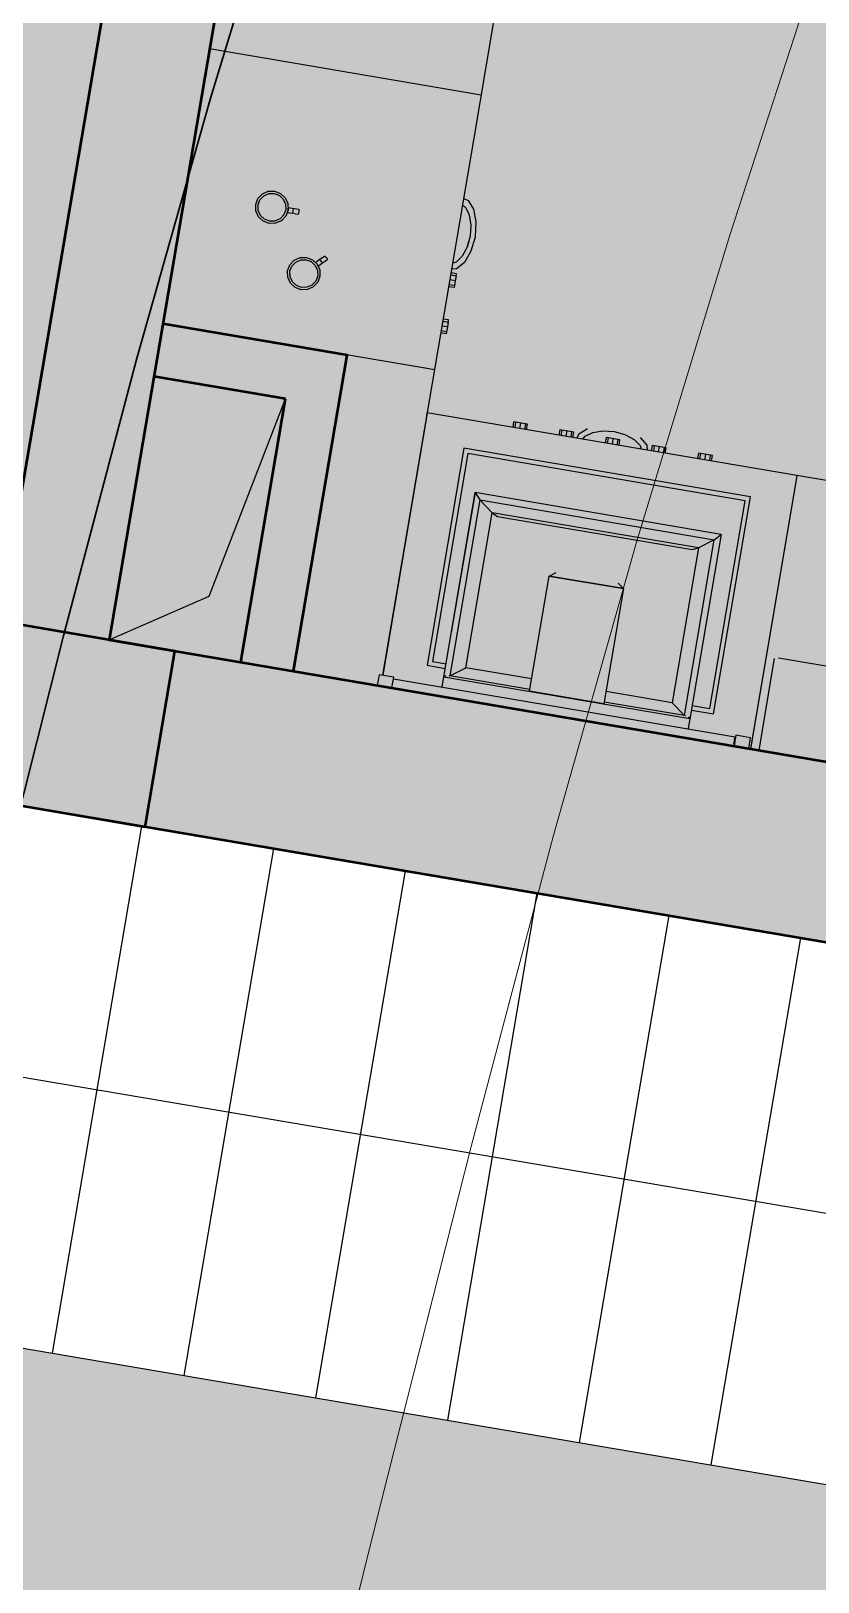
# Model space of a CAD drawing. Header units: millimetres. Extents: x 474337 to 1180020, y 4124662 to 4776603.
# Drawn here: x 770328 to 772095, y 4373816 to 4377299 of the extents above; entities that cross this region are included whole.
import ezdxf

# ---------------------------------------------------------------- set-up
doc = ezdxf.new("R2010")
doc.units = ezdxf.units.MM
doc.layers.add('(031) Горизонтали', color=42, linetype='Continuous')
doc.layers.add('(032) Горизонтали утолщенные', color=32, linetype='Continuous', lineweight=30)

# ---------------------------------------------------------------- blocks, each defined once
blk = doc.blocks.new('io87po8otjtrio')
h = blk.add_hatch(color=256)
h.dxf.hatch_style = 1
h.paths.add_polyline_path([(5663093.9, 901689.1), (5663427.7, 901909.4), (5663207.3, 902243.3), (5662873.5, 902022.9)])
at = {"color": 7, "lineweight": 50}
for p, q in [((5660452.5, 906416), (5664309.3, 900574)), ((5660261.5, 900298.5), (5662873.5, 902022.9)), ((5660399.3, 900089.8), (5663011.3, 901814.2)), ((5663011.3, 901814.2), (5663975.5, 900353.6)), ((5663176.5, 901563.9), (5662675.8, 901233.3)), ((5662675.8, 901233.3), (5662510.5, 901483.7)), ((5663242.7, 901463.7), (5662641.8, 901067)), ((5662641.8, 901067), (5662410.4, 901417.6))]:
    blk.add_line(p, q, dxfattribs=at)
at = {"color": 7}
for p, q in [((5663268, 904330), (5665747.3, 900574.6)), ((5662796, 903955.6), (5665494.3, 899868.4)), ((5663423.3, 901916.2), (5664425, 902577.5)), ((5663588.6, 901665.8), (5664590.3, 902327.1)), ((5663753.8, 901415.4), (5664755.5, 902076.8)), ((5663919.1, 901165.1), (5664920.8, 901826.4)), ((5664084.4, 900914.7), (5665086.1, 901576)), ((5664249.7, 900664.4), (5665251.4, 901325.7))]:
    blk.add_line(p, q, dxfattribs=at)
for p, q in [((5661969.6, 901126.5), (5663011.3, 901814.2)), ((5662491.8, 901471.3), (5663011.3, 901814.2)), ((5663011.3, 901814.2), (5663012.1, 901569.5)), ((5663012.1, 901569.5), (5662675.8, 901233.3)), ((5662751.7, 900900.6), (5662421.6, 901400.5)), ((5662837.4, 900957.9), (5663331.8, 901284.4)), ((5663327.3, 901291.2), (5663347.6, 901304.6)), ((5663345.7, 901263.3), (5663327.3, 901291.2)), ((5663331.9, 901284.3), (5662310.6, 900610)), ((5663366, 901276.7), (5663345.7, 901263.3)), ((5663778, 900616.4), (5663349.3, 901265.7)), ((5662938.7, 900911.8), (5663351.4, 901184.3)), ((5663351.4, 901184.3), (5663374.2, 901149.7)), ((5662953.3, 900908.8), (5663348.5, 901169.7)), ((5663390.1, 901160.2), (5663040.2, 900929.2)), ((5663059.5, 900925.9), (5663393.9, 901146.7)), ((5663348.5, 901169.7), (5663365.4, 901143.9)), ((5663389.8, 901155), (5663390.1, 901160.2)), ((5663409.9, 901173.3), (5663390.1, 901160.2)), ((5663390.1, 901160.2), (5663698.9, 900692.5)), ((5663393.9, 901146.7), (5663391.5, 901106.9)), ((5663393.9, 901146.7), (5663393.5, 901149.4)), ((5663494.2, 900994.8), (5663393.9, 901146.7)), ((5662249.5, 901118.7), (5662239.3, 901108.6)), ((5662252.4, 901114.3), (5662243.7, 901105.7)), ((5662262.8, 901124.1), (5662249.5, 901118.7)), ((5662263.8, 901119), (5662252.4, 901114.3)), ((5662277.2, 901124.1), (5662262.8, 901124.1)), ((5662276.2, 901118.9), (5662263.8, 901119)), ((5662287.5, 901114.1), (5662276.2, 901118.9)), ((5662290.5, 901118.5), (5662277.2, 901124.1)), ((5662296.2, 901105.4), (5662287.5, 901114.1)), ((5662300.6, 901108.3), (5662290.5, 901118.5)), ((5662414.6, 901113.1), (5662404.4, 901103)), ((5662427.9, 901118.6), (5662414.6, 901113.1)), ((5662428.9, 901113.4), (5662417.5, 901108.7)), ((5662442.3, 901118.5), (5662427.9, 901118.6)), ((5662441.2, 901113.3), (5662428.9, 901113.4)), ((5662452.6, 901108.5), (5662441.2, 901113.3)), ((5662455.5, 901112.9), (5662442.3, 901118.5)), ((5662465.6, 901102.7), (5662455.5, 901112.9)), ((5662233.8, 901095.4), (5662233.7, 901081)), ((5662233.7, 901081), (5662239.1, 901067.7)), ((5662239.3, 901108.6), (5662233.8, 901095.4)), ((5662238.9, 901094.3), (5662238.8, 901082)), ((5662238.8, 901082), (5662243.5, 901070.6)), ((5662243.7, 901105.7), (5662238.9, 901094.3)), ((5662296, 901070.3), (5662300.8, 901081.6)), ((5662300.8, 901094), (5662296.2, 901105.4)), ((5662300.3, 901067.3), (5662305.9, 901080.6)), ((5662306, 901095), (5662300.6, 901108.3)), ((5662300.8, 901081.6), (5662300.8, 901094)), ((5662305.9, 901080.6), (5662306, 901095)), ((5662398.8, 901089.8), (5662398.7, 901075.4)), ((5662398.7, 901075.4), (5662404.2, 901062.1)), ((5662404.4, 901103), (5662398.8, 901089.8)), ((5662404, 901088.7), (5662403.9, 901076.4)), ((5662403.9, 901076.4), (5662408.6, 901065)), ((5662408.8, 901100.1), (5662404, 901088.7)), ((5662417.5, 901108.7), (5662408.8, 901100.1)), ((5662461.2, 901099.8), (5662452.6, 901108.5)), ((5662461.1, 901064.7), (5662465.8, 901076.1)), ((5662465.9, 901088.4), (5662461.2, 901099.8)), ((5662471.1, 901089.4), (5662465.6, 901102.7)), ((5662465.8, 901076.1), (5662465.9, 901088.4)), ((5662471, 901075), (5662471.1, 901089.4)), ((5663040.2, 900929.2), (5663306.1, 901104.8)), ((5663391.5, 901106.9), (5663097, 900912.5)), ((5663474.2, 900981.7), (5663391.5, 901106.9)), ((5662228.9, 900556.1), (5661887.9, 901072.6)), ((5662239.1, 901067.7), (5662249.2, 901057.5)), ((5662243.5, 901070.6), (5662252.2, 901061.8)), ((5662249.2, 901057.5), (5662262.5, 901051.9)), ((5662252.2, 901061.8), (5662263.5, 901057.1)), ((5662262.5, 901051.9), (5662276.8, 901051.8)), ((5662263.5, 901057.1), (5662275.8, 901057)), ((5662275.8, 901057), (5662287.2, 901061.6)), ((5662276.8, 901051.8), (5662290.1, 901057.2)), ((5662299, 901034.5), (5662285.3, 901055.3)), ((5662285.6, 901055.4), (5662285.7, 901055.4)), ((5662285.6, 901055.4), (5662285.6, 901055.4)), ((5662287.8, 901056.3), (5662286.5, 901055.8)), ((5662287.2, 901061.6), (5662296, 901070.3)), ((5662290.1, 901057.2), (5662287.8, 901056.3)), ((5662290.1, 901057.2), (5662300.3, 901067.3)), ((5662291.2, 901058.3), (5662293.6, 901060.6)), ((5662291.8, 901045.5), (5662292.4, 901045.9)), ((5662292.2, 901059.2), (5662293.8, 901060.9)), ((5662292.4, 901045.9), (5662300, 901050.9)), ((5662293.8, 901060.9), (5662293.6, 901060.6)), ((5662293.8, 901060.9), (5662294.1, 901061.1)), ((5662294.1, 901061.1), (5662296.9, 901056.8)), ((5662296.9, 901056.8), (5662300.5, 901051.3)), ((5662300.5, 901051.3), (5662300, 901050.9)), ((5662304.2, 901045.8), (5662300.5, 901051.3)), ((5662304.2, 901045.8), (5662307.8, 901040.3)), ((5662404.2, 901062.1), (5662414.3, 901051.9)), ((5662408.6, 901065), (5662417.2, 901056.2)), ((5662414.3, 901051.9), (5662427.5, 901046.3)), ((5662417.2, 901056.2), (5662428.6, 901051.5)), ((5662420.4, 901036.9), (5662421.7, 901043.3)), ((5662421.7, 901043.3), (5662422.7, 901048.3)), ((5662423.1, 901048.2), (5662423.4, 901048)), ((5662423.4, 901048), (5662424.6, 901047.5)), ((5662427.5, 901046.3), (5662441.9, 901046.2)), ((5662428.6, 901051.5), (5662440.9, 901051.4)), ((5662429, 901046.3), (5662430.4, 901046.3)), ((5662430.4, 901046.3), (5662432.2, 901046.3)), ((5662430.7, 901034.8), (5662432, 901041.2)), ((5662432, 901041.2), (5662433, 901045.9)), ((5662433.1, 901046.3), (5662433, 901046.3)), ((5662433, 901045.9), (5662433.1, 901046.3)), ((5662440.9, 901051.4), (5662452.3, 901056)), ((5662441.9, 901046.2), (5662455.2, 901051.7)), ((5662452.3, 901056), (5662461.1, 901064.7)), ((5662455.2, 901051.7), (5662465.4, 901061.8)), ((5662465.4, 901061.8), (5662471, 901075)), ((5662300, 901034.4), (5662299, 901034.5)), ((5662301.8, 901035), (5662300, 901034.4)), ((5662304.1, 901036.3), (5662301.8, 901035)), ((5662306.2, 901037.9), (5662304.1, 901036.3)), ((5662307.6, 901039.4), (5662306.2, 901037.9)), ((5662307.8, 901040.3), (5662307.6, 901039.4)), ((5662418.1, 901025.7), (5662417.8, 901024)), ((5662417.8, 901024), (5662418.3, 901023.2)), ((5662419.1, 901030.4), (5662418.1, 901025.7)), ((5662418.3, 901023.2), (5662420.1, 901022.3)), ((5662419.1, 901030.4), (5662420.4, 901036.9)), ((5662420.1, 901022.3), (5662422.6, 901021.6)), ((5662420.4, 901036.9), (5662421.1, 901036.7)), ((5662421.1, 901036.7), (5662423, 901036.3)), ((5662422.6, 901021.6), (5662425.3, 901021.3)), ((5662423, 901036.3), (5662425.5, 901035.8)), ((5662425.3, 901021.3), (5662427.2, 901021.4)), ((5662425.5, 901035.8), (5662428.1, 901035.3)), ((5662427.2, 901021.4), (5662428.1, 901021.9)), ((5662428.1, 901035.3), (5662430, 901034.9)), ((5662428.1, 901021.9), (5662428.4, 901023.6)), ((5662428.4, 901023.6), (5662429.4, 901028.3)), ((5662429.4, 901028.3), (5662430.7, 901034.8)), ((5662430.7, 901034.8), (5662430, 901034.9)), ((5663497.6, 900997.1), (5663278.7, 900852.6)), ((5663590.8, 900855.8), (5663497.6, 900997.1)), ((5662832.5, 900955.1), (5662832.3, 900955.5)), ((5662832.5, 900955.1), (5662832.8, 900955.3)), ((5663296.4, 900252.5), (5662832.5, 900955.1)), ((5662837.4, 900957.9), (5662833, 900955)), ((5663298.3, 900367.2), (5662938.7, 900911.8)), ((5663301.3, 900381.8), (5662953.3, 900908.8)), ((5663040.2, 900929.2), (5663059.5, 900925.9)), ((5663349, 900461.5), (5663040.2, 900929.2)), ((5663097, 900912.5), (5663059.5, 900925.9)), ((5663059.5, 900925.9), (5663353.5, 900480.5)), ((5663097, 900912.5), (5663109.3, 900904.5)), ((5663355.9, 900520.3), (5663097, 900912.5)), ((5663109.3, 900904.5), (5663353.5, 900534.7)), ((5662661.4, 900827.2), (5662654.8, 900837.3)), ((5662658.6, 900839.8), (5662665.3, 900829.8)), ((5662665.3, 900829.8), (5662674.6, 900835.9)), ((5662674.6, 900835.9), (5662668, 900846)), ((5662674.6, 900835.9), (5662683.9, 900842.1)), ((5662683.9, 900842.1), (5662677.3, 900852.1)), ((5662687.8, 900844.6), (5662681.1, 900854.7)), ((5662683.9, 900842.1), (5662687.8, 900844.6)), ((5663278.7, 900852.6), (5663277.6, 900835.1)), ((5663371.9, 900711.3), (5663278.7, 900852.6)), ((5663371.9, 900711.3), (5663590.8, 900855.8)), ((5663650.4, 900714.7), (5663567.4, 900840.4)), ((5663688, 900701.3), (5663587.4, 900853.6)), ((5662665.3, 900829.8), (5662661.4, 900827.2)), ((5662549.4, 900759.2), (5662548.5, 900767.1)), ((5662557.5, 900742.4), (5662563.4, 900764.5)), ((5662563.4, 900764.5), (5662559.9, 900774.7)), ((5662573.6, 900769.3), (5662567, 900779.3)), ((5662570.8, 900781.9), (5662577.5, 900771.8)), ((5662577.5, 900771.8), (5662573.6, 900769.3)), ((5662577.5, 900771.8), (5662586.8, 900778)), ((5662586.8, 900778), (5662580.1, 900788)), ((5662586.8, 900778), (5662596.1, 900784.1)), ((5662596.1, 900784.1), (5662589.5, 900794.2)), ((5662599.9, 900786.7), (5662593.3, 900796.7)), ((5662596.1, 900784.1), (5662599.9, 900786.7)), ((5662929.7, 900786), (5662939.8, 900792.6)), ((5662947.1, 900759.7), (5662929.7, 900786)), ((5662932.3, 900782.2), (5662942.3, 900788.8)), ((5662938.4, 900772.8), (5662948.5, 900779.5)), ((5662944.6, 900763.5), (5662954.6, 900770.2)), ((5662957.2, 900766.3), (5662947.1, 900759.7)), ((5662528.4, 900722.9), (5662542.6, 900741.1)), ((5662540.4, 900718.8), (5662557.5, 900742.4)), ((5662542.6, 900741.1), (5662549.4, 900759.2)), ((5662438, 900694.1), (5662444.9, 900690.2)), ((5662464.2, 900689.4), (5662486.5, 900695.3)), ((5662484.7, 900682), (5662514.2, 900697)), ((5662486.5, 900695.3), (5662508.9, 900707)), ((5662508.4, 900706.8), (5662527.5, 900722.4)), ((5662508.9, 900707), (5662528.4, 900722.9)), ((5662514.2, 900697), (5662514.6, 900697.4)), ((5662515, 900697.6), (5662540.4, 900718.8)), ((5662987.7, 900698.2), (5662997.8, 900704.8)), ((5663005.1, 900671.8), (5662987.7, 900698.2)), ((5662990.3, 900694.3), (5663000.3, 900701)), ((5663349, 900461.5), (5663700.2, 900693.4)), ((5663688, 900701.3), (5663353.5, 900480.5)), ((5663355.4, 900717.2), (5663371.9, 900711.3)), ((5663355.9, 900520.3), (5663650.4, 900714.7)), ((5663650.4, 900714.7), (5663688, 900701.3)), ((5663690.3, 900699.8), (5663688, 900701.3)), ((5663698.9, 900692.5), (5663693.9, 900694.2)), ((5663698.9, 900692.5), (5663718.7, 900705.5)), ((5662425.7, 900686.1), (5662433.6, 900678.9)), ((5662433.6, 900678.9), (5662456.3, 900675.6)), ((5662444.9, 900690.2), (5662464.2, 900689.4)), ((5662456.3, 900675.6), (5662484.7, 900682)), ((5662996.4, 900685), (5663006.5, 900691.6)), ((5663002.6, 900675.7), (5663012.6, 900682.3)), ((5663015.2, 900678.5), (5663005.1, 900671.8)), ((5663013.2, 900662.7), (5663010, 900640)), ((5663013.2, 900662.7), (5663020.4, 900670.6)), ((5663027.9, 900659.2), (5663024, 900652.3)), ((5663674.3, 900676.2), (5663696.4, 900642.7)), ((5663683, 900682), (5663711, 900639.7)), ((5663024, 900652.3), (5663023.1, 900632.9)), ((5663023.1, 900632.9), (5663029.1, 900610.6)), ((5663711, 900639.7), (5663298.3, 900367.2)), ((5663696.4, 900642.7), (5663301.3, 900381.8)), ((5663774.9, 900613.3), (5663795.2, 900626.7)), ((5663791.5, 900625.3), (5663778, 900616.4)), ((5662310.6, 900610), (5661224.2, 899892.8)), ((5663029.1, 900610.6), (5663040.8, 900588.3)), ((5663040.8, 900588.3), (5663056.7, 900568.7)), ((5663045.7, 900610.4), (5663055.8, 900617)), ((5663063.1, 900584), (5663045.7, 900610.4)), ((5663048.3, 900606.5), (5663058.3, 900613.1)), ((5663054.4, 900597.2), (5663064.5, 900603.8)), ((5663060.6, 900587.9), (5663070.6, 900594.5)), ((5663073.2, 900590.6), (5663063.1, 900584)), ((5663300.8, 900255.7), (5663815.7, 900595.7)), ((5663300.8, 900255.4), (5663815.7, 900595.3)), ((5663793.3, 900585.4), (5663774.9, 900613.3)), ((5663813.6, 900598.9), (5663793.3, 900585.4)), ((5663056.7, 900568.7), (5663074.9, 900554.5)), ((5663074.9, 900554.5), (5663093, 900547.7)), ((5663651.9, 900464.9), (5663825.9, 900579.8)), ((5663076.2, 900539.7), (5663098.3, 900533.7)), ((5663093, 900547.7), (5663100.9, 900548.6)), ((5663098.3, 900533.7), (5663108.4, 900537.2)), ((5663103.7, 900522.5), (5663113.7, 900529.2)), ((5663121.1, 900496.2), (5663103.7, 900522.5)), ((5663106.3, 900518.7), (5663116.3, 900525.3)), ((5663353.5, 900534.7), (5663355.9, 900520.3)), ((5663353.5, 900480.5), (5663355.9, 900520.3)), ((5663112.4, 900509.4), (5663122.4, 900516)), ((5663118.6, 900500), (5663128.6, 900506.7)), ((5663131.1, 900502.8), (5663121.1, 900496.2)), ((5663353.5, 900480.5), (5663349, 900461.5)), ((5664234.9, 899577.5), (5663655, 900455.8)), ((5663161.7, 900434.7), (5663171.7, 900441.3)), ((5663179.1, 900408.3), (5663161.7, 900434.7)), ((5663164.2, 900430.8), (5663174.3, 900437.5)), ((5663170.4, 900421.5), (5663180.4, 900428.2)), ((5663176.5, 900412.2), (5663186.6, 900418.8)), ((5663189.1, 900415), (5663179.1, 900408.3)), ((5663296.4, 900252.8), (5663300.8, 900255.7)), ((5663296.4, 900252.5), (5663300.8, 900255.4)), ((5663296.6, 900252.6), (5663296.4, 900252.5)), ((5663586.4, 899813.3), (5663296.4, 900252.5)), ((5663296.6, 900252.2), (5663296.4, 900252.1))]:
    blk.add_line(p, q)
at = {"color": 7, "lineweight": 50}
blk.add_lwpolyline([(5663427.7, 901909.4), (5663093.9, 901689.1), (5662873.5, 902022.9), (5663207.3, 902243.3)], close=True, dxfattribs=at)
blk.add_lwpolyline([(5663497.6, 900997.1), (5663278.7, 900852.6), (5663371.9, 900711.3), (5663590.8, 900855.8)], close=True)

msp = doc.modelspace()

# ---------------------------------------------------------------- hatches: boundary and pattern name
at = {"lineweight": 30}
h = msp.add_hatch(color=21, dxfattribs=at)
h.dxf.hatch_style = 1
h.paths.add_polyline_path([(780446.7, 4385806.4), (779325.3, 4379200.9), (781297.1, 4378866.1), (780184, 4372309.9), (776832, 4372879), (776748.3, 4372386.1), (774776.5, 4372720.8), (775119.6, 4374741.9), (765260.6, 4376415.7), (763899.8, 4377359.7), (764903.6, 4383272.2), (763424.4, 4383523.3), (762063.6, 4384467.3), (762681.9, 4388109.4), (764278.1, 4388551.4)])
at = {"lineweight": 30, "true_color": 0xababab}
h = msp.add_hatch(color=253, dxfattribs=at)
h.dxf.hatch_style = 1
h.paths.add_polyline_path([(780184, 4372309.9), (776832, 4372879), (776748.3, 4372386), (774776.5, 4372720.8), (775119.6, 4374741.9), (773830, 4374960.8), (772741.8, 4373928.1), (768305.3, 4374681.3), (768506.2, 4375864.7), (765260.6, 4376415.7), (765039.8, 4376568.8), (764602.3, 4373991.7), (771289.3, 4372853.7, -0.834301), (771458.2, 4370893.3, -0.090132), (770850.3, 4369380.8), (775101.2, 4368659.2), (775611.7, 4371666.2), (777287.7, 4371381.7), (777253.5, 4371180.5), (778732.4, 4370929.4), (778766.6, 4371131), (779949.7, 4370929.8)])

# ---------------------------------------------------------------- linework, layer by layer
at = {"layer": '(031) Горизонтали', "color": 42, "linetype": 'Continuous', "lineweight": 0, "elevation": 1467990.5}
msp.add_lwpolyline([(769479.6, 4366232.1), (769715, 4367371.5), (769927.2, 4368444.9), (770123, 4369458.5), (770309, 4370418.7), (770492.2, 4371331.9), (770679.2, 4372204.3), (770876.8, 4373042.3), (771115.3, 4373998.6), (771316.4, 4374793.5), (771500.4, 4375490), (771687.3, 4376151.1), (771897, 4376839.8), (772149.7, 4377619.1), (772465.4, 4378552), (772738.6, 4379377.7), (773013.3, 4380244.1), (773297.4, 4381140), (773599, 4382054.3)], dxfattribs=at)
at = {"layer": '(032) Горизонтали утолщенные', "color": 32, "linetype": 'Continuous', "lineweight": 30, "elevation": 1468490.5}
msp.add_lwpolyline([(768501.7, 4367019.2), (768763.1, 4368303.8), (769008.5, 4369539.3), (769238.4, 4370708.4), (769453, 4371794.2), (769652.9, 4372779.4), (769838.3, 4373647.1), (770009.7, 4374380), (770222.1, 4375232.1), (770401.4, 4375940.4), (770565.3, 4376561), (770731.8, 4377150.1), (770918.7, 4377763.7), (771143.9, 4378458.1), (771425.1, 4379289.3), (771686.6, 4380076.6), (771980.6, 4380988.7), (772307.7, 4381993.7)], dxfattribs=at)
at = {"lineweight": 30, "elevation": 1503990.5}
msp.add_lwpolyline([(764278.1, 4388551.4), (762681.9, 4388109.4), (762063.6, 4384467.3), (763424.4, 4383523.3), (764903.6, 4383272.2), (763899.8, 4377359.7), (765260.6, 4376415.7), (775119.6, 4374741.9), (774776.5, 4372720.8), (776748.3, 4372386.1), (776832, 4372879), (780184, 4372309.9), (781297.1, 4378866.1), (779325.3, 4379200.9), (780446.7, 4385806.4)], close=True, dxfattribs=at)

# ---------------------------------------------------------------- block references
at = {"lineweight": 50, "xscale": -1, "rotation": 113.7971849768921}
msp.add_blockref('io87po8otjtrio', (-689381.9, 9921352.8, 1503990.5), dxfattribs=at)

doc.saveas('drawing.dxf')
